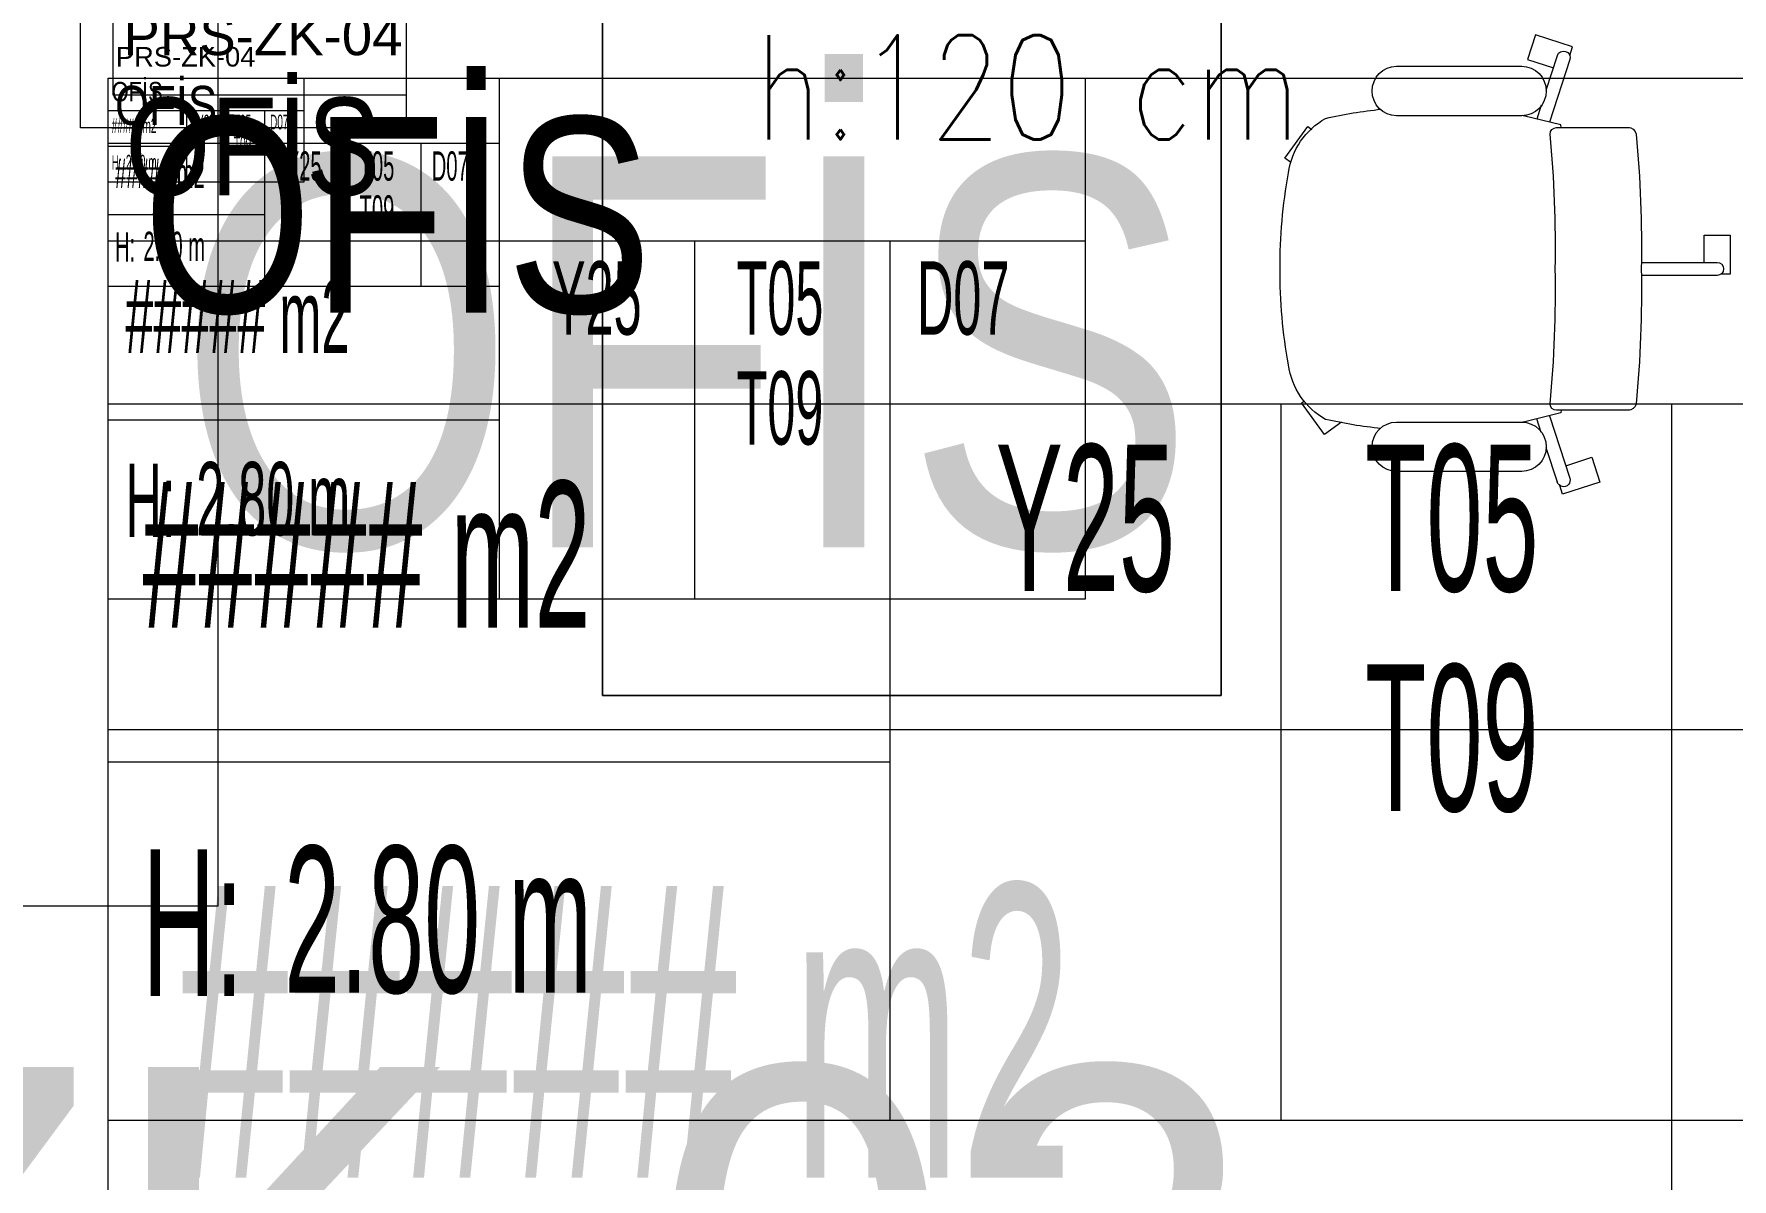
# Model space of a CAD drawing. Extents: x -9059 to 11889, y -1514 to 6575.
# Drawn here: x 3503.9 to 3764.6, y 3096 to 3271.8 of the extents above; entities that cross this region are included whole.
import ezdxf
from ezdxf.enums import TextEntityAlignment as Align

# ---------------------------------------------------------------- set-up
doc = ezdxf.new("R2010")
doc.units = 0
doc.header["$LTSCALE"] = 25
doc.header["$MEASUREMENT"] = 0
doc.layers.get('0').update_dxf_attribs({"color": 9, "lineweight": 9})
for name, color, linetype, lineweight in [('05', 9, 'Continuous', 9), ('21_mahal200', 9, 'Continuous', 9), ('21_mahal200 @ 1', 9, 'Continuous', 9), ('21_mahal200 @ 10 (1)', 9, 'Continuous', 9), ('21_mahal200 @ 10 (2)', 9, 'Continuous', 9), ('21_mahal200 @ 2', 9, 'Continuous', 9), ('21_mahal200 @ 20', 9, 'Continuous', 9), ('21_mahal200 @ 5 (1)', 9, 'Continuous', 9), ('21_mahal200 @ 5 (2)', 9, 'Continuous', 9), ('40A', 9, 'Continuous', 9), ('E-YAZI', 7, 'Continuous', 30)]:
    doc.layers.add(name, color=color, linetype=linetype, lineweight=lineweight)
doc.styles.add('Arial', font='arial.ttf', dxfattribs={"height": 2.5})
doc.styles.add('E-YAZI', font='txttw.shx')
doc.styles.add('MuuM_TEXT-STANDART', font='ARIALN.TTF')

# ---------------------------------------------------------------- blocks, each defined once
blk = doc.blocks.new('0a_roomno2')
blk.add_lwpolyline([(30, -16), (0, -16), (0, 0), (30, 0)], close=True)
for points in [[(0, 0), (30, 0)], [(0, -5), (30, -5)], [(12, -5), (12, -16)], [(18, -5), (18, -16)], [(24, -5), (24, -16)], [(12, -10.5), (0, -10.5)]]:
    blk.add_lwpolyline(points)
at = {"layer": '40A'}
blk.add_lwpolyline([(0, 0), (30, 0)], dxfattribs=at)
at = {"style": 'MuuM_TEXT-STANDART', "width": 0.6}
blk.add_text('H:', height=2.25, dxfattribs=at).set_placement((0.525, -12.962), align=Align.MIDDLE_LEFT)
at = {"style": 'Arial'}
blk.add_attdef('ODANO', (0, 1.505), '', height=3, dxfattribs=at)
blk.add_attdef('MEKANADI', text='', height=3, dxfattribs=at).set_placement((0.525, -4.75), align=Align.BOTTOM_LEFT)
at = {"style": 'MuuM_TEXT-STANDART', "width": 0.6}
for tag, p in [('YER01', (15, -7)), ('TAVAN01', (20.625, -7)), ('DUVAR01', (26.25, -7)), ('YER02', (15, -10.375)), ('TAVAN02', (20.625, -10.375)), ('DUVAR02', (26.25, -10.375)), ('YER03', (15, -13.75)), ('TAVAN03', (20.625, -13.75)), ('DUVAR03', (26.25, -13.75))]:
    blk.add_attdef(tag, text='', height=2.25, dxfattribs=at).set_placement(p, align=Align.MIDDLE_CENTER)
at = {"style": 'MuuM_TEXT-STANDART'}
blk.add_attdef('M2', text='', height=2.25, dxfattribs=at).set_placement((1.323, -7.805), align=Align.MIDDLE_LEFT)
at = {"style": 'MuuM_TEXT-STANDART', "width": 0.6}
blk.add_attdef('TEMIZTAVANYUKSEKLIGI', text='', height=2.25, dxfattribs=at).set_placement((2.7, -13.162), align=Align.MIDDLE_LEFT)
blk = doc.blocks.new('*U1266')
at = {"layer": '21_mahal200 @ 20'}
ref = blk.add_blockref('0a_roomno2', (3239.86, 3018.12), dxfattribs=dict(at, xscale=20, yscale=20, zscale=20))
ref.add_attrib('ODANO', ' PRS-ZK-02', (3239.86, 3053.22), dxfattribs={"layer": '0', "height": 60, "style": 'Arial'})
blk = doc.blocks.new('*U1273')
at = {"layer": '21_mahal200 @ 20', "xscale": 20, "yscale": 20, "zscale": 20}
blk.add_blockref('0a_roomno2', (2932.13, 3457.91), dxfattribs=at)
blk = doc.blocks.new('p-sand-porsche')
at = {"layer": '05', "ltscale": 0.02}
for points in [[(-1.61, 30.22), (-5.6, 28.92), (-6.84, 32.73), (-1.13, 34.58), (-0.7, 33.25)], [(-2.21, 32.08), (-2.21, 32.08)], [(-0.32, 32.74), (1.4, 27.44)], [(-0.9, 21.7), (-0.84, 22.1), (4.86, 23.5), (5.04, 23.53)], [(2.15, 25.12), (2.84, 23)], [(32.8, 23.53), (35.41, 25.43), (38.94, 20.57), (38.57, 20.31)], [(-22.84, -1), (-22.84, -5.2), (-26.84, -5.2), (-26.84, 0.8), (-25.44, 0.8)], [(-24.79, 1), (-24.79, 1)], [(-25.83, -0.08), (-25.81, -0.08)], [(-24.79, -1), (-24.79, -1)], [(40.65, -16.37), (41.53, -17.01), (38, -21.87), (37.36, -21.4)], [(-0.9, -21.7), (-0.84, -22.1), (4.86, -23.5), (5.04, -23.53)], [(2.15, -25.12), (2.84, -23)], [(-2.22, -32.75), (-2.65, -34.09), (3.05, -35.94), (4.29, -32.14), (0.29, -30.84)], [(-2.21, -32.07), (-2.21, -32.07)], [(-0.31, -32.69), (-0.31, -32.69)]]:
    blk.add_lwpolyline(points, dxfattribs=at)
for points in [[(0.89, 22.53), (-2.23, 32.12, -1.025339), (-0.31, 32.69), (-0.31, 32.69)], [(24.36, 31.1, -0.990997), (24.36, 23.5), (5.16, 23.5, -0.990997), (5.16, 31.1), (24.36, 31.1)], [(26.76, 24.5, -0.029436), (35.26, 23.1, -0.236009), (40.96, 14.75, -0.045719), (42.26, -0.02)], [(-13.2, 0, -0.028751), (-12.4, 20.7, -0.357908), (-11.18, 21.7)], [(-11.39, 21.7), (-0.2, 21.7, -0.413901), (0.8, 20.7, 0.028751), (0, 0)], [(-13.22, -1), (-24.84, -1, -1), (-24.84, 1), (-13.22, 1)], [(42.26, 0.02, -0.045719), (40.96, -14.75, -0.236009), (35.26, -23.1, -0.029436), (26.76, -24.5)], [(-11.18, -21.7, -0.357908), (-12.4, -20.7, -0.028751), (-13.2, 0)], [(0, 0, 0.028751), (0.8, -20.7, -0.413901), (-0.2, -21.7), (-11.39, -21.7)], [(1.4, -27.44), (-0.32, -32.74, -1), (-2.23, -32.12), (0.89, -22.52)], [(24.36, -31.1), (5.16, -31.1, -0.990997), (5.16, -23.5), (24.36, -23.5, -0.990997), (24.36, -31.1)]]:
    blk.add_lwpolyline(points, format="xyb", dxfattribs=at)
blk = doc.blocks.new('p-porsche_mobilya_3')
for points in [[(2609.73, 4465.4), (2609.73, 4285.4), (2514.73, 4285.4), (2514.73, 4465.4)], [(2484.59, 4377.5), (2439.59, 4377.5), (2439.59, 4422.5), (2484.59, 4422.5)]]:
    blk.add_lwpolyline(points)
for points in [[(2609.73, 4420.4), (2654.73, 4420.4), (2654.73, 4465.4), (2514.73, 4465.4), (2514.73, 4285.4), (2609.73, 4285.4)], [(2434.59, 4427.5), (2484.59, 4427.5), (2484.59, 4372.5), (2434.59, 4372.5)]]:
    blk.add_lwpolyline(points, close=True)
blk = doc.blocks.new('*U1278')
at = {"layer": '21_mahal200 @ 1'}
ref = blk.add_blockref('0a_roomno2', (3515.33, 3265), dxfattribs=at)
ref.add_attrib('ODANO', ' PRS-ZK-04', (3515.33, 3266.76), dxfattribs={"layer": '0', "height": 3, "style": 'Arial'})
ref.add_attrib('MEKANADI', 'OFİS', dxfattribs={"layer": '0', "height": 3, "style": 'Arial', "width": 0.8}).set_placement((3515.85, 3260.5), align=Align.BOTTOM_LEFT)
ref.add_attrib('M2', '##### m2', dxfattribs={"layer": '0', "height": 2.25, "style": 'MuuM_TEXT-STANDART', "width": 0.6}).set_placement((3515.85, 3257.69), align=Align.MIDDLE_LEFT)
ref.add_attrib('TEMIZTAVANYUKSEKLIGI', '2.80 m', dxfattribs={"layer": '0', "height": 2.25, "style": 'MuuM_TEXT-STANDART', "width": 0.6}).set_placement((3518.03, 3252.09), align=Align.MIDDLE_LEFT)
ref.add_attrib('YER01', 'Y25', dxfattribs={"layer": '0', "height": 2.25, "style": 'MuuM_TEXT-STANDART', "width": 0.6}).set_placement((3530.33, 3258.25), align=Align.MIDDLE_CENTER)
ref.add_attrib('TAVAN01', 'T05', dxfattribs={"layer": '0', "height": 2.25, "style": 'MuuM_TEXT-STANDART', "width": 0.6}).set_placement((3535.95, 3258.25), align=Align.MIDDLE_CENTER)
ref.add_attrib('DUVAR01', 'D07', dxfattribs={"layer": '0', "height": 2.25, "style": 'MuuM_TEXT-STANDART', "width": 0.6}).set_placement((3541.58, 3258.25), align=Align.MIDDLE_CENTER)
ref.add_attrib('TAVAN02', 'T09', dxfattribs={"layer": '0', "height": 2.25, "style": 'MuuM_TEXT-STANDART', "width": 0.6}).set_placement((3535.95, 3254.88), align=Align.MIDDLE_CENTER)
at = {"layer": '21_mahal200 @ 10 (1)'}
ref = blk.add_blockref('0a_roomno2', (3515.33, 3265), dxfattribs=dict(at, xscale=10, yscale=10, zscale=10))
ref.add_attrib('MEKANADI', 'OFİS', dxfattribs={"layer": '0', "height": 30, "style": 'Arial', "width": 0.8}).set_placement((3520.58, 3220), align=Align.BOTTOM_LEFT)
ref.add_attrib('M2', '##### m2', dxfattribs={"layer": '0', "height": 22.5, "style": 'MuuM_TEXT-STANDART', "width": 0.6}).set_placement((3520.58, 3191.88), align=Align.MIDDLE_LEFT)
ref.add_attrib('TEMIZTAVANYUKSEKLIGI', '2.80 m', dxfattribs={"layer": '0', "height": 22.5, "style": 'MuuM_TEXT-STANDART', "width": 0.6}).set_placement((3542.33, 3135.88), align=Align.MIDDLE_LEFT)
ref.add_attrib('YER01', 'Y25', dxfattribs={"layer": '0', "height": 22.5, "style": 'MuuM_TEXT-STANDART', "width": 0.6}).set_placement((3665.33, 3197.5), align=Align.MIDDLE_CENTER)
ref.add_attrib('TAVAN01', 'T05', dxfattribs={"layer": '0', "height": 22.5, "style": 'MuuM_TEXT-STANDART', "width": 0.6}).set_placement((3721.58, 3197.5), align=Align.MIDDLE_CENTER)
ref.add_attrib('TAVAN02', 'T09', dxfattribs={"layer": '0', "height": 22.5, "style": 'MuuM_TEXT-STANDART', "width": 0.6}).set_placement((3721.58, 3163.75), align=Align.MIDDLE_CENTER)
at = {"layer": '21_mahal200 @ 10 (2)'}
ref = blk.add_blockref('0a_roomno2', (3515.33, 3265), dxfattribs=dict(at, xscale=10, yscale=10, zscale=10))
ref.add_attrib('MEKANADI', 'OFİS', dxfattribs={"layer": '0', "height": 30, "style": 'Arial', "width": 0.8}).set_placement((3520.58, 3220), align=Align.BOTTOM_LEFT)
ref.add_attrib('M2', '##### m2', dxfattribs={"layer": '0', "height": 22.5, "style": 'MuuM_TEXT-STANDART', "width": 0.6}).set_placement((3520.58, 3191.88), align=Align.MIDDLE_LEFT)
ref.add_attrib('TEMIZTAVANYUKSEKLIGI', '2.80 m', dxfattribs={"layer": '0', "height": 22.5, "style": 'MuuM_TEXT-STANDART', "width": 0.6}).set_placement((3542.33, 3135.88), align=Align.MIDDLE_LEFT)
ref.add_attrib('YER01', 'Y25', dxfattribs={"layer": '0', "height": 22.5, "style": 'MuuM_TEXT-STANDART', "width": 0.6}).set_placement((3665.33, 3197.5), align=Align.MIDDLE_CENTER)
ref.add_attrib('TAVAN01', 'T05', dxfattribs={"layer": '0', "height": 22.5, "style": 'MuuM_TEXT-STANDART', "width": 0.6}).set_placement((3721.58, 3197.5), align=Align.MIDDLE_CENTER)
ref.add_attrib('TAVAN02', 'T09', dxfattribs={"layer": '0', "height": 22.5, "style": 'MuuM_TEXT-STANDART', "width": 0.6}).set_placement((3721.58, 3163.75), align=Align.MIDDLE_CENTER)
at = {"layer": '21_mahal200 @ 2'}
ref = blk.add_blockref('0a_roomno2', (3515.33, 3265), dxfattribs=dict(at, xscale=2, yscale=2, zscale=2))
ref.add_attrib('ODANO', ' PRS-ZK-04', (3515.33, 3268.51), dxfattribs={"layer": '0', "height": 6, "style": 'Arial'})
ref.add_attrib('MEKANADI', 'OFİS', dxfattribs={"layer": '0', "height": 6, "style": 'Arial', "width": 0.8}).set_placement((3516.38, 3256), align=Align.BOTTOM_LEFT)
ref.add_attrib('M2', '##### m2', dxfattribs={"layer": '0', "height": 4.5, "style": 'MuuM_TEXT-STANDART', "width": 0.6}).set_placement((3516.38, 3250.38), align=Align.MIDDLE_LEFT)
ref.add_attrib('TEMIZTAVANYUKSEKLIGI', '2.80 m', dxfattribs={"layer": '0', "height": 4.5, "style": 'MuuM_TEXT-STANDART', "width": 0.6}).set_placement((3520.73, 3239.18), align=Align.MIDDLE_LEFT)
ref.add_attrib('YER01', 'Y25', dxfattribs={"layer": '0', "height": 4.5, "style": 'MuuM_TEXT-STANDART', "width": 0.6}).set_placement((3545.33, 3251.5), align=Align.MIDDLE_CENTER)
ref.add_attrib('TAVAN01', 'T05', dxfattribs={"layer": '0', "height": 4.5, "style": 'MuuM_TEXT-STANDART', "width": 0.6}).set_placement((3556.58, 3251.5), align=Align.MIDDLE_CENTER)
ref.add_attrib('DUVAR01', 'D07', dxfattribs={"layer": '0', "height": 4.5, "style": 'MuuM_TEXT-STANDART', "width": 0.6}).set_placement((3567.83, 3251.5), align=Align.MIDDLE_CENTER)
ref.add_attrib('TAVAN02', 'T09', dxfattribs={"layer": '0', "height": 4.5, "style": 'MuuM_TEXT-STANDART', "width": 0.6}).set_placement((3556.58, 3244.75), align=Align.MIDDLE_CENTER)
at = {"layer": '21_mahal200 @ 20'}
ref = blk.add_blockref('0a_roomno2', (3515.33, 3265), dxfattribs=dict(at, xscale=20, yscale=20, zscale=20))
ref.add_attrib('MEKANADI', 'OFİS', dxfattribs={"layer": '0', "height": 60, "style": 'Arial', "width": 0.8}).set_placement((3525.83, 3175), align=Align.BOTTOM_LEFT)
ref.add_attrib('M2', '##### m2', dxfattribs={"layer": '0', "height": 45, "style": 'MuuM_TEXT-STANDART', "width": 0.6}).set_placement((3525.83, 3118.75), align=Align.MIDDLE_LEFT)
at = {"layer": '21_mahal200 @ 5 (1)'}
ref = blk.add_blockref('0a_roomno2', (3515.33, 3265), dxfattribs=dict(at, xscale=5, yscale=5, zscale=5))
ref.add_attrib('ODANO', ' PRS-ZK-04', (3515.33, 3273.78), dxfattribs={"layer": '0', "height": 15, "style": 'Arial'})
ref.add_attrib('MEKANADI', 'OFİS', dxfattribs={"layer": '0', "height": 15, "style": 'Arial', "width": 0.8}).set_placement((3517.95, 3242.5), align=Align.BOTTOM_LEFT)
ref.add_attrib('M2', '##### m2', dxfattribs={"layer": '0', "height": 11.25, "style": 'MuuM_TEXT-STANDART', "width": 0.6}).set_placement((3517.95, 3228.44), align=Align.MIDDLE_LEFT)
ref.add_attrib('TEMIZTAVANYUKSEKLIGI', '2.80 m', dxfattribs={"layer": '0', "height": 11.25, "style": 'MuuM_TEXT-STANDART', "width": 0.6}).set_placement((3528.83, 3200.44), align=Align.MIDDLE_LEFT)
ref.add_attrib('YER01', 'Y25', dxfattribs={"layer": '0', "height": 11.25, "style": 'MuuM_TEXT-STANDART', "width": 0.6}).set_placement((3590.33, 3231.25), align=Align.MIDDLE_CENTER)
ref.add_attrib('TAVAN01', 'T05', dxfattribs={"layer": '0', "height": 11.25, "style": 'MuuM_TEXT-STANDART', "width": 0.6}).set_placement((3618.45, 3231.25), align=Align.MIDDLE_CENTER)
ref.add_attrib('DUVAR01', 'D07', dxfattribs={"layer": '0', "height": 11.25, "style": 'MuuM_TEXT-STANDART', "width": 0.6}).set_placement((3646.58, 3231.25), align=Align.MIDDLE_CENTER)
ref.add_attrib('TAVAN02', 'T09', dxfattribs={"layer": '0', "height": 11.25, "style": 'MuuM_TEXT-STANDART', "width": 0.6}).set_placement((3618.45, 3214.38), align=Align.MIDDLE_CENTER)
at = {"layer": '21_mahal200 @ 5 (2)'}
ref = blk.add_blockref('0a_roomno2', (3515.33, 3265), dxfattribs=dict(at, xscale=5, yscale=5, zscale=5))
ref.add_attrib('ODANO', ' PRS-ZK-04', (3515.33, 3273.78), dxfattribs={"layer": '0', "height": 15, "style": 'Arial'})
ref.add_attrib('MEKANADI', 'OFİS', dxfattribs={"layer": '0', "height": 15, "style": 'Arial', "width": 0.8}).set_placement((3517.95, 3242.5), align=Align.BOTTOM_LEFT)
ref.add_attrib('M2', '##### m2', dxfattribs={"layer": '0', "height": 11.25, "style": 'MuuM_TEXT-STANDART', "width": 0.6}).set_placement((3517.95, 3228.44), align=Align.MIDDLE_LEFT)
ref.add_attrib('TEMIZTAVANYUKSEKLIGI', '2.80 m', dxfattribs={"layer": '0', "height": 11.25, "style": 'MuuM_TEXT-STANDART', "width": 0.6}).set_placement((3528.83, 3200.44), align=Align.MIDDLE_LEFT)
ref.add_attrib('YER01', 'Y25', dxfattribs={"layer": '0', "height": 11.25, "style": 'MuuM_TEXT-STANDART', "width": 0.6}).set_placement((3590.33, 3231.25), align=Align.MIDDLE_CENTER)
ref.add_attrib('TAVAN01', 'T05', dxfattribs={"layer": '0', "height": 11.25, "style": 'MuuM_TEXT-STANDART', "width": 0.6}).set_placement((3618.45, 3231.25), align=Align.MIDDLE_CENTER)
ref.add_attrib('DUVAR01', 'D07', dxfattribs={"layer": '0', "height": 11.25, "style": 'MuuM_TEXT-STANDART', "width": 0.6}).set_placement((3646.58, 3231.25), align=Align.MIDDLE_CENTER)
ref.add_attrib('TAVAN02', 'T09', dxfattribs={"layer": '0', "height": 11.25, "style": 'MuuM_TEXT-STANDART', "width": 0.6}).set_placement((3618.45, 3214.38), align=Align.MIDDLE_CENTER)

msp = doc.modelspace()

# ---------------------------------------------------------------- block references
at = {"layer": '05'}
msp.add_blockref('p-porsche_mobilya_3', (1076.47, -1115.14), dxfattribs=at)
at = {"layer": '05', "rotation": 180}
msp.add_blockref('p-sand-porsche', (3737.48, 3235.71), dxfattribs=at)
at = {"layer": '21_mahal200', "color": 6}
for name in ['*U1273', '*U1278', '*U1266']:
    msp.add_blockref(name, (0, 0), dxfattribs=at)

# ---------------------------------------------------------------- texts
at = {"layer": 'E-YAZI', "color": 3, "style": 'E-YAZI', "width": 0.8}
msp.add_text('h:120 cm', height=16, dxfattribs=at).set_placement((3614.56, 3255.58))

doc.saveas('drawing.dxf')
